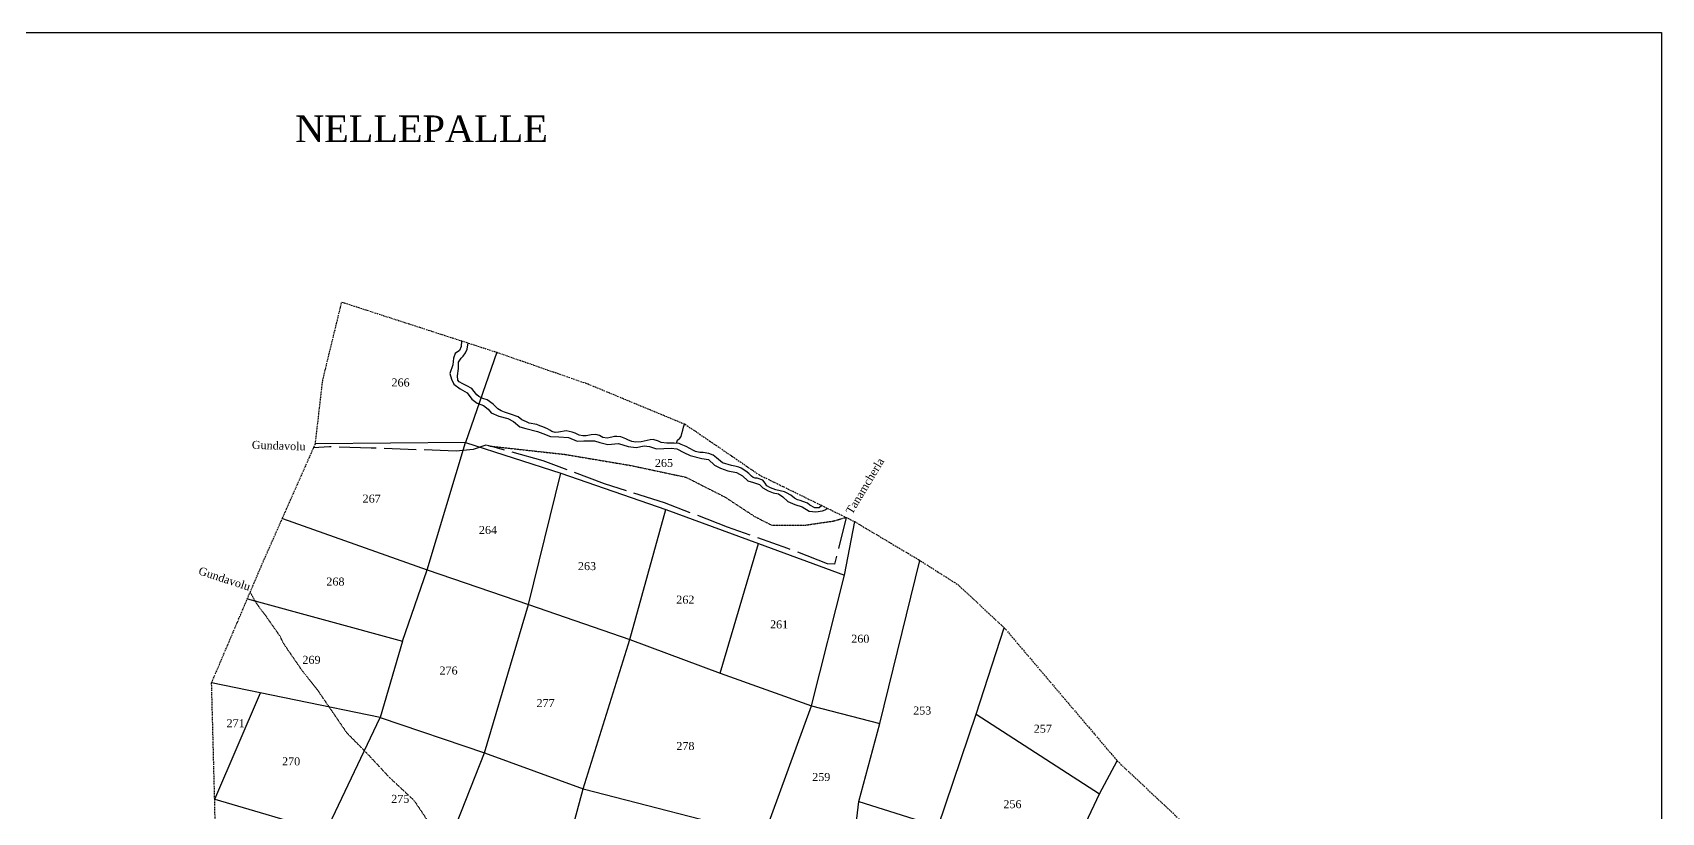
# Model space of a CAD drawing. Header units: millimetres. Extents: x 518 to 1579, y -940 to 848.
# Drawn here: x 969 to 1579, y 556 to 848 of the extents above; entities that cross this region are included whole.
import ezdxf

# ---------------------------------------------------------------- set-up
doc = ezdxf.new("R2010")
doc.units = ezdxf.units.MM
doc.header["$MEASUREMENT"] = 0
for name, pattern in [('ACAD_ISO02W100', [15, 12, -3]), ('ACAD_ISO07W100', [3, 0, -3]), ('BORDER', [1.75, 0.5, -0.25, 0.5, -0.25, 0, -0.25])]:
    doc.linetypes.add(name, pattern=pattern)
for name, color, linetype in [('CARTTRACK', 30, 'ACAD_ISO02W100'), ('NALA', 4, 'Continuous'), ('SURVEY_BND', 7, 'Continuous')]:
    doc.layers.add(name, color=color, linetype=linetype)
doc.layers.add('FOOTPATH', color=150, linetype='ACAD_ISO07W100', lineweight=30)
doc.layers.add('VILL_BOUNDARY', color=6, linetype='BORDER', lineweight=30)
doc.styles.get("Standard").update_dxf_attribs({"font": 'TIMES.TTF'})

msp = doc.modelspace()

# ---------------------------------------------------------------- linework, layer by layer
at = {"lineweight": 30}
msp.add_lwpolyline([(517.68, 848.07), (1579.46, 848.07), (1579.46, -940.3), (517.68, -940.3)], close=True, dxfattribs=at)
at = {"layer": 'CARTTRACK'}
msp.add_lwpolyline([(1273.71, 666.21), (1269.39, 648.72), (1266.79, 648.84), (1251.92, 654.55), (1229.29, 662.59), (1205.62, 671.67), (1183.16, 678.83), (1160.08, 687.38), (1140.93, 692.77), (1138.57, 693.24), (1133.85, 691.65), (1127.53, 691.06), (1095.64, 692.23), (1080, 692.65), (1074.07, 692.34)], dxfattribs=at)
at = {"layer": 'FOOTPATH', "ltscale": 0.002}
for points in [[(1139.75, 693), (1168.22, 689.86), (1192.88, 685.7), (1213.68, 681.28), (1228.5, 673.74), (1239.53, 666.49), (1245.8, 663.32), (1258.5, 663.32), (1268.86, 664.84), (1273.71, 666.21)], [(1116.61, 552.82), (1111.82, 559.95), (1102.59, 568.55), (1094.28, 577.49), (1086.6, 585.29), (1075.95, 600.88), (1069.31, 609.41), (1062.73, 619), (1061.62, 621.45), (1056.32, 629), (1052.7, 633.85), (1050.27, 638.13)]]:
    msp.add_lwpolyline(points, dxfattribs=at)
at = {"layer": 'NALA'}
for points in [[(1129.53, 732.43), (1129.36, 730.36), (1128.74, 728.82), (1127.07, 727.73), (1126.53, 725.99), (1126.26, 723.44), (1125.1, 720.23), (1125.8, 718.1), (1126.61, 716.21), (1128.97, 714.47), (1131.61, 712.97), (1133.39, 710.61), (1135.4, 709.1), (1137.81, 708.21), (1139.51, 706.78), (1140.67, 705.43), (1143.46, 704.15), (1146.9, 703.3), (1148.96, 702.14), (1151.33, 700.19), (1153.69, 699.53), (1157.99, 698.45), (1160.04, 697.63), (1162.9, 696.59), (1166, 696.45), (1169.59, 696.17), (1172.86, 694.77), (1175.33, 694.89), (1179.43, 694.92), (1181.44, 694.34), (1184.38, 693.58), (1188.39, 693.88), (1192.05, 692.78), (1194.99, 692.48), (1197.98, 693.03), (1200.03, 692.84), (1202.69, 691.93), (1208.11, 692.17), (1210.25, 691.89), (1212.82, 690.52), (1215.23, 689.39), (1219.69, 688.35), (1222.08, 687.93), (1224.38, 685.8), (1226.67, 684.73), (1229.39, 683.73), (1232.57, 682.99), (1234.89, 681.74), (1236.91, 679.91), (1239.05, 679.33), (1241.22, 678.54), (1242.5, 677.35), (1244.44, 676.23), (1246.39, 675.44), (1248.32, 675.01), (1250.06, 673.94), (1251.92, 672.21), (1254.52, 671.02), (1257.3, 670.16), (1259.84, 668.54), (1262.32, 668.35), (1264.86, 668.66), (1265.9, 669.09), (1266.79, 669.6)], [(1264.65, 670.65), (1263.64, 669.85), (1261.96, 669.85), (1260.15, 670.83), (1259.27, 671.56), (1257.56, 672.2), (1256.46, 672.6), (1255.51, 672.84), (1254.41, 673.39), (1253.06, 674.49), (1251.35, 675.47), (1250.59, 675.8), (1247.39, 676.55), (1245.41, 677.25), (1243.94, 678.1), (1243.36, 679.05), (1242.54, 680.21), (1240.43, 680.88), (1239.66, 680.94), (1238.93, 681.21), (1238.26, 681.67), (1237.19, 682.68), (1236.12, 683.5), (1234.35, 684.63), (1233.49, 685.06), (1232, 685.4), (1230.71, 685.64), (1227.33, 686.7), (1225.1, 688.5), (1223.88, 689.51), (1222.2, 690.18), (1220.19, 690.49), (1218.93, 690.58), (1217.31, 690.88), (1216.52, 691.28), (1215.08, 692.1), (1213.8, 692.75), (1211.87, 693.51), (1211.11, 693.91), (1209.28, 694.09), (1208.03, 694.03), (1206.53, 694.03), (1204.39, 694.3), (1203.38, 694.82), (1201.43, 695.37), (1200.24, 695.25), (1196.82, 694.58), (1194.87, 694.4), (1193.37, 694.64), (1191.93, 695.25), (1191.17, 695.74), (1189.3, 696.41), (1187.81, 696.5), (1186.83, 696.5), (1185.91, 696.26), (1185.24, 696.2), (1184.17, 695.98), (1182.49, 696.23), (1181.21, 696.9), (1179.92, 697.27), (1178.12, 697.17), (1176.26, 696.84), (1175.04, 696.84), (1173.69, 697.02), (1172.1, 697.75), (1171, 698.18), (1168.75, 698.62), (1165.91, 698.2), (1164.59, 698.01), (1163.37, 698.41), (1162.67, 698.93), (1161.78, 699.45), (1159.98, 700.21), (1158.94, 700.61), (1157.75, 701.03), (1154.91, 701.52), (1153.84, 702.07), (1152.16, 702.86), (1150.72, 703.9), (1147.85, 704.88), (1145.59, 705.64), (1144.43, 706.13), (1143.14, 706.92), (1141.4, 708.72), (1139.15, 710.28), (1137.47, 710.8), (1136.01, 711.5), (1135.3, 712.2), (1134.3, 713.48), (1133.44, 714.61), (1131.48, 715.5), (1130.02, 716.26), (1128.58, 717.08), (1128.12, 717.72), (1127.97, 719.28), (1128.4, 722.02), (1128.4, 723.42), (1128.4, 724.4), (1128.83, 725.19), (1129.44, 725.98), (1130.14, 726.72), (1131.03, 727.94), (1131.64, 729.28), (1131.97, 731.63)], [(1210.19, 694), (1210.46, 695.13), (1211.44, 695.89), (1211.91, 696.52), (1212.15, 697.73), (1212.46, 698.93), (1212.73, 700), (1213, 700.77), (1213.14, 701.25)]]:
    msp.add_lwpolyline(points, dxfattribs=at)
at = {"layer": 'SURVEY_BND'}
for points in [[(1142.71, 728.16), (1130.96, 694.31), (1074.7, 693.76)], [(1062.33, 665.78), (1116.61, 646.49), (1130.96, 694.31)], [(1130.96, 694.31), (1166.7, 682.84), (1206.16, 669.23), (1240.89, 656.42), (1273.14, 644.55), (1276.95, 664.62)], [(1116.61, 646.49), (1154.6, 633.56), (1166.7, 682.84)], [(1154.6, 633.56), (1192.57, 620.41), (1206.16, 669.23)], [(1192.57, 620.41), (1226.55, 607.82), (1240.89, 656.42)], [(1260.71, 595.53), (1286.4, 588.9), (1301.36, 650.06)], [(1049.23, 635.69), (1107.43, 619.73), (1116.61, 646.49)], [(1226.55, 607.82), (1260.71, 595.53), (1273.14, 644.55)], [(1098.98, 591.12), (1138.1, 577.96), (1154.6, 633.56)], [(1278.56, 559.59), (1308.23, 550.21), (1322.54, 592.4), (1333.01, 624.84)], [(1107.43, 619.73), (1098.98, 591.12), (1035.8, 604.15)], [(1138.1, 577.96), (1175.14, 564.36), (1192.57, 620.41)], [(1036.95, 560.51), (1054.19, 600.35)], [(1175.14, 564.36), (1243.06, 546.92), (1260.71, 595.53)], [(1036.95, 560.51), (1078.65, 548.25), (1098.98, 591.12)], [(1243.06, 546.92), (1275.96, 538.49), (1278.56, 559.59), (1286.4, 588.9)], [(1322.54, 592.4), (1368.78, 562.56), (1375.42, 574.85)], [(1078.65, 548.25), (1120.68, 533.55), (1138.1, 577.96)], [(1120.68, 533.55), (1159.26, 519.33), (1168.45, 539.75), (1175.14, 564.36)], [(1308.23, 550.21), (1334.57, 538.01), (1351.37, 525.69), (1368.78, 562.56)]]:
    msp.add_lwpolyline(points, dxfattribs=at)
at = {"layer": 'VILL_BOUNDARY'}
for points in [[(1038.09, 508.26), (1036.95, 560.51), (1035.8, 604.15), (1054.44, 647.92), (1074.7, 693.76), (1077.45, 717.42), (1084.6, 746.99)], [(1084.6, 746.99), (1142.71, 728.16), (1176.96, 716.27), (1213.37, 701.16), (1241.19, 682.14), (1276.95, 664.62), (1300.89, 650.36), (1315.58, 641.04), (1333.01, 624.84), (1375.42, 574.85), (1405.8, 546.3)]]:
    msp.add_lwpolyline(points, dxfattribs=at)

# ---------------------------------------------------------------- texts
at = {"layer": 'SURVEY_BND'}
for s, height, p in [('NELLEPALLE', 10, (1067.1, 806.97)), ('266', 3, (1103.25, 715.32)), ('265', 3, (1202.03, 685.14)), ('267', 3, (1092.42, 671.76)), ('264', 3, (1136.04, 660)), ('263', 3, (1173.17, 646.44)), ('268', 3, (1078.83, 640.64)), ('262', 3, (1210.05, 633.85)), ('261', 3, (1245.21, 624.57)), ('260', 3, (1275.66, 619.19)), ('269', 3, (1069.85, 611.28)), ('276', 3, (1121.25, 607.27)), ('277', 3, (1157.64, 595.05)), ('253', 3, (1298.87, 592.27)), ('271', 3, (1041.41, 587.51)), ('257', 3, (1344.09, 585.43)), ('278', 3, (1210.07, 578.94)), ('270', 3, (1062.22, 573.19)), ('259', 3, (1261.01, 567.34)), ('275', 3, (1103.14, 559.13)), ('256', 3, (1332.71, 557.14))]:
    msp.add_text(s, height=height, dxfattribs=at).set_placement(p)
for s, rotation, p in [('Gundavolu', 358.13482, (1050.86, 691.96)), ('Tanamcherla', 59.0073, (1275.98, 667.09)), ('Gundavolu', 341.76285, (1030.62, 644.94))]:
    msp.add_text(s, height=3, rotation=rotation, dxfattribs=at).set_placement(p)

doc.saveas('drawing.dxf')
